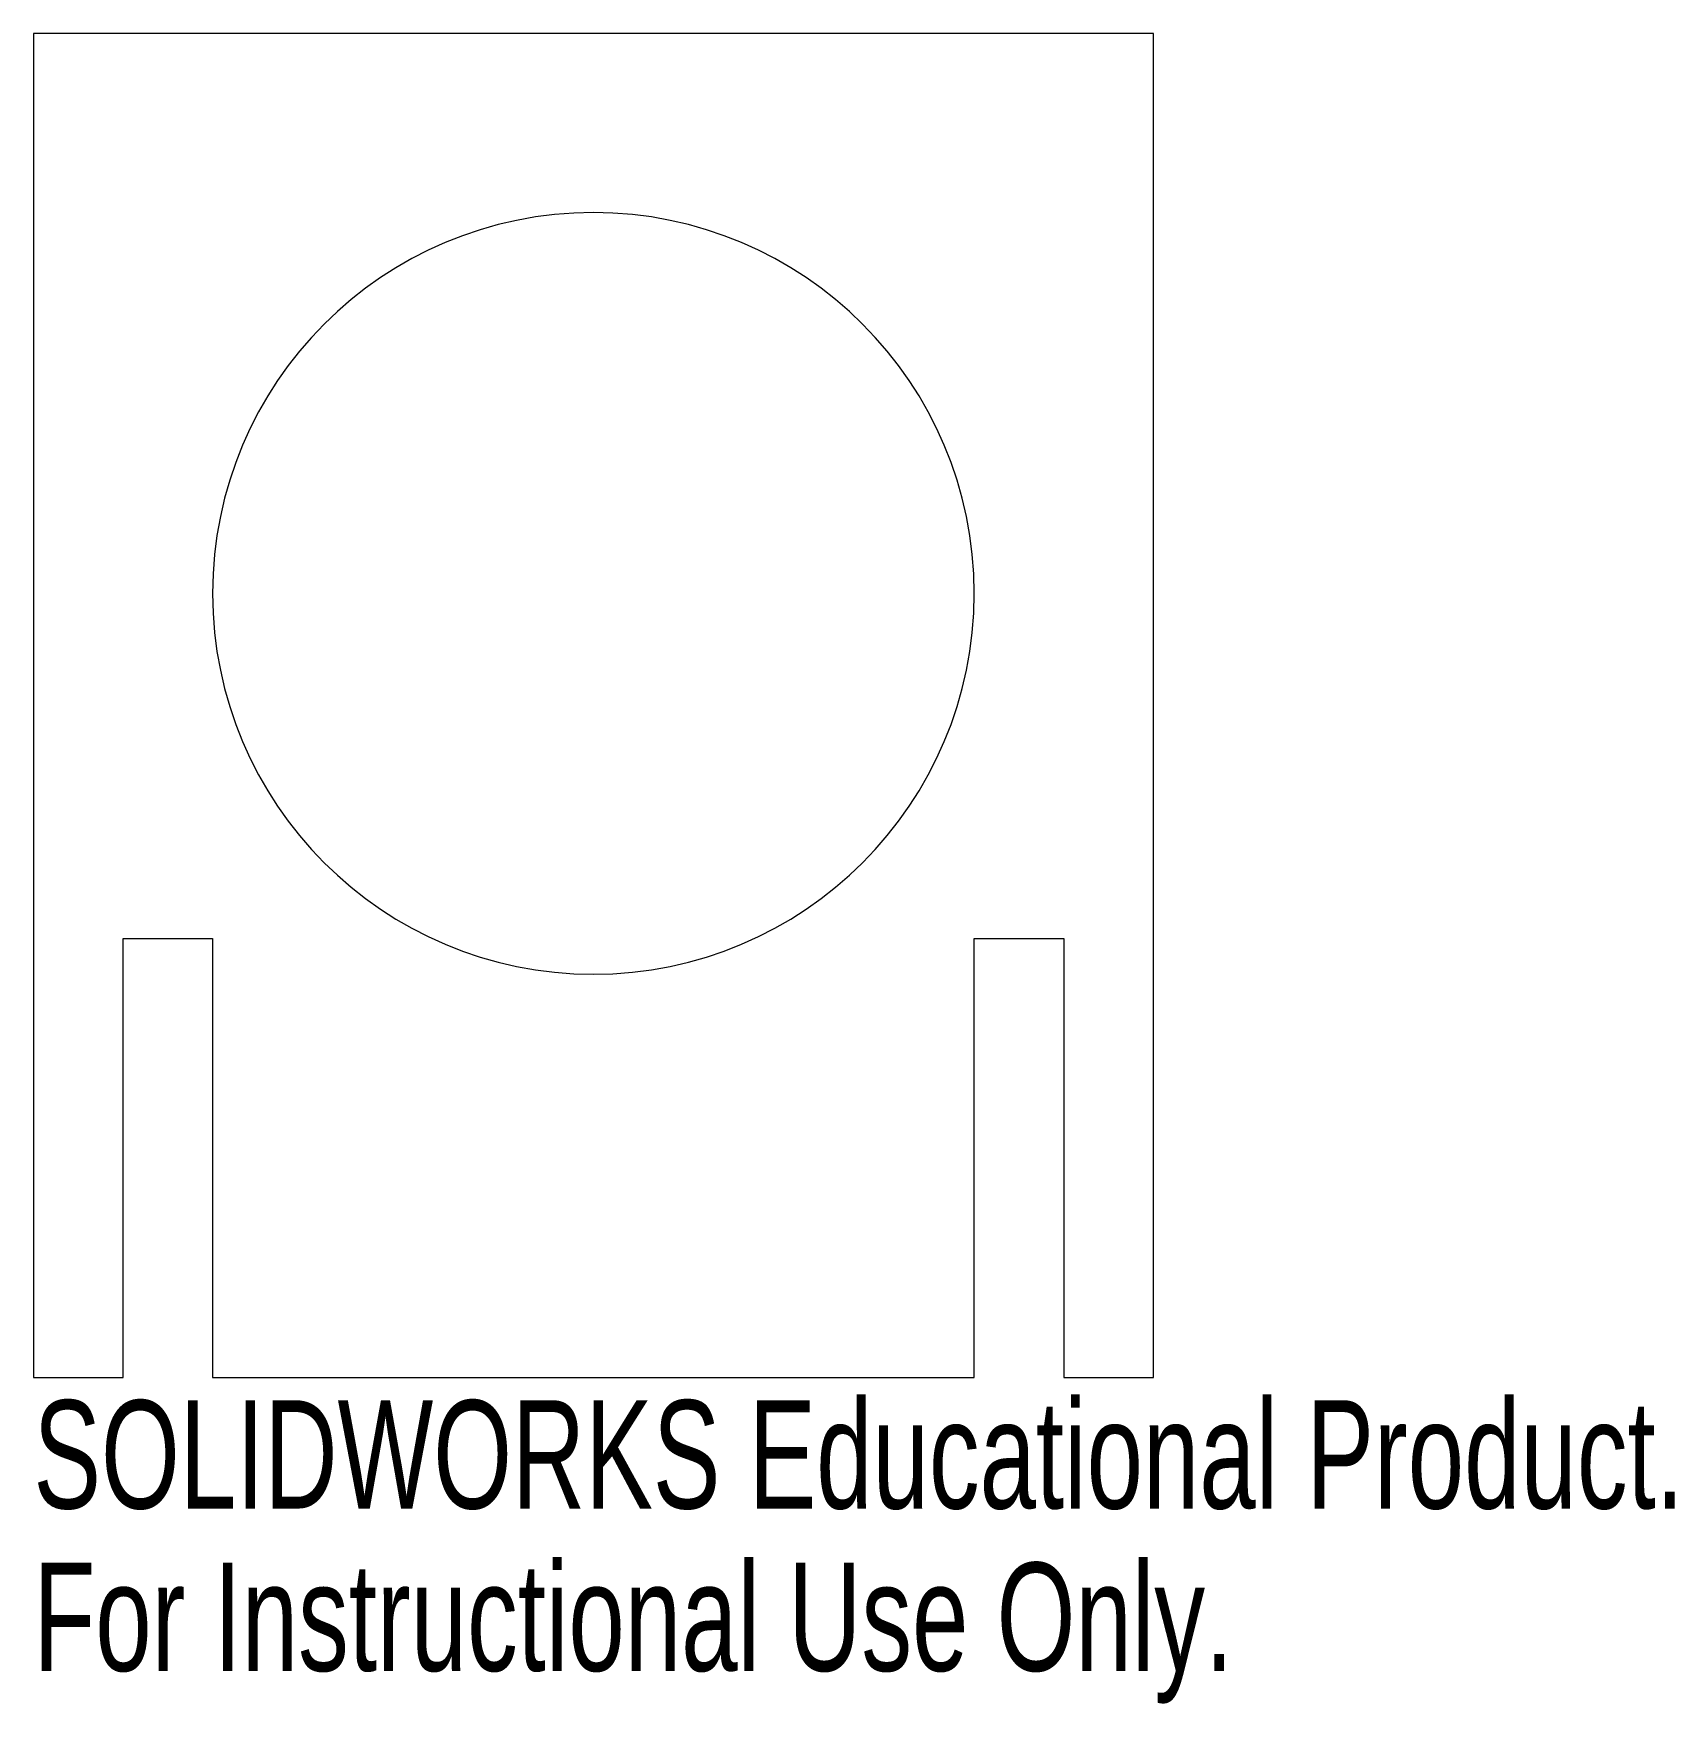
# Model space of a CAD drawing. Header units: millimetres. Extents: x -25 to 48.3, y -44.6 to 30.
import ezdxf

# ---------------------------------------------------------------- set-up
doc = ezdxf.new("R2010")
doc.units = ezdxf.units.MM
doc.styles.add('SLDTEXTSTYLE0', font='TXT', dxfattribs={"width": 0.7})

msp = doc.modelspace()

# ---------------------------------------------------------------- linework, layer by layer
at = {"color": 7, "linetype": 'Continuous', "lineweight": 15}
for p, q in [((-25, 30), (-25, -30)), ((25, 30), (-25, 30)), ((25, -30), (25, 30)), ((-21, -10.4), (-17, -10.4)), ((-21, -30), (-21, -10.4)), ((-17, -10.4), (-17, -30)), ((17, -30), (17, -10.4)), ((17, -10.4), (21, -10.4)), ((21, -10.4), (21, -30)), ((-25, -30), (-21, -30)), ((-17, -30), (17, -30)), ((21, -30), (25, -30))]:
    msp.add_line(p, q, dxfattribs=at)
for points in [[(0, 22), (-9.389, 22), (-17, 14.389), (-17, 5)], [(17, 5), (17, 14.389), (9.389, 22), (0, 22)], [(-17, 5), (-17, -4.389), (-9.389, -12), (0, -12)], [(0, -12), (9.389, -12), (17, -4.389), (17, 5)]]:
    msp.add_open_spline(points, degree=3, dxfattribs=at)

# ---------------------------------------------------------------- texts
at = {"color": 7, "linetype": 'Continuous', "char_height": 4.83362, "attachment_point": 1, "style": 'SLDTEXTSTYLE0'}
for s, insert in [('SOLIDWORKS Educational Product.', (-25, -31.02)), ('For Instructional Use Only.', (-25, -38.27))]:
    msp.add_mtext(s, dxfattribs=dict(at, insert=insert))

doc.saveas('drawing.dxf')
